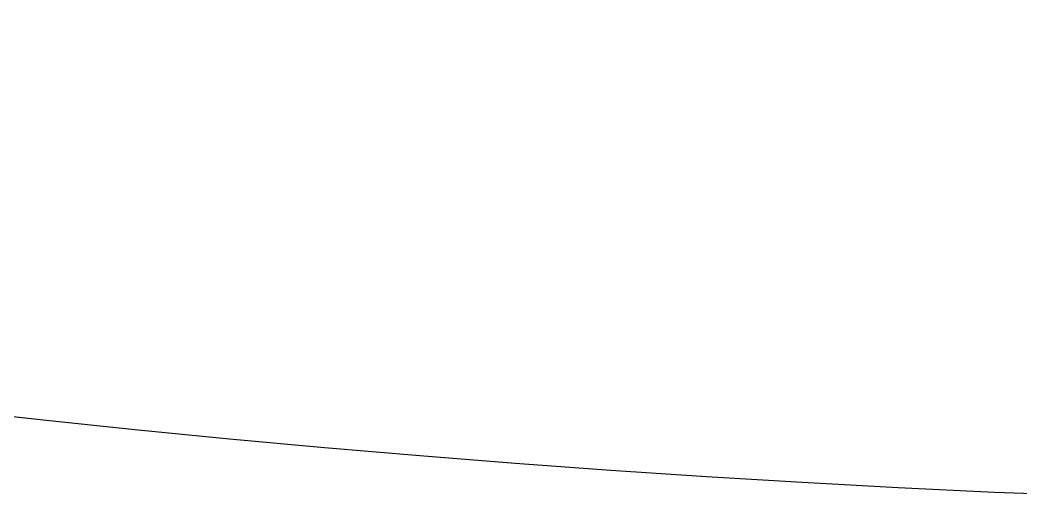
# Model space of a CAD drawing. Header units: millimetres. Extents: x -1775 to -1375, y 1217 to 1617.
# Drawn here: x -1596.74 to -1583.44, y 1217.11 to 1223.59 of the extents above; entities that cross this region are included whole.
import ezdxf

# ---------------------------------------------------------------- set-up
doc = ezdxf.new("R2010")
doc.units = ezdxf.units.MM
doc.header["$MEASUREMENT"] = 0
doc.layers.add('layer 1', color=7, linetype='Continuous')

msp = doc.modelspace()

# ---------------------------------------------------------------- linework, layer by layer
at = {"layer": 'layer 1', "color": 30}
msp.add_open_spline([(-1574.767, 1617.1094), (-1464.31, 1617.1094), (-1374.767, 1527.5664), (-1374.767, 1417.1094), (-1374.767, 1417.1094), (-1374.767, 1306.6524), (-1464.31, 1217.1094), (-1574.767, 1217.1094), (-1574.767, 1217.1094), (-1685.224, 1217.1094), (-1774.767, 1306.6524), (-1774.767, 1417.1094), (-1774.767, 1417.1094), (-1774.767, 1527.5664), (-1685.224, 1617.1094), (-1574.767, 1617.1094)], degree=3, knots=[0, 0, 0, 0, 0.2, 0.2, 0.2, 0.2, 0.4, 0.4, 0.4, 0.4, 0.6, 0.6, 0.6, 0.6, 1, 1, 1, 1], dxfattribs=at)
at = {"layer": 'layer 1', "color": 232, "lineweight": 20}
msp.add_open_spline([(-1574.767, 1617.1094), (-1464.31, 1617.1094), (-1374.767, 1527.5664), (-1374.767, 1417.1094), (-1374.767, 1417.1094), (-1374.767, 1306.6524), (-1464.31, 1217.1094), (-1574.767, 1217.1094), (-1574.767, 1217.1094), (-1685.224, 1217.1094), (-1774.767, 1306.6524), (-1774.767, 1417.1094), (-1774.767, 1417.1094), (-1774.767, 1527.5664), (-1685.224, 1617.1094), (-1574.767, 1617.1094)], degree=3, knots=[0, 0, 0, 0, 0.2, 0.2, 0.2, 0.2, 0.4, 0.4, 0.4, 0.4, 0.6, 0.6, 0.6, 0.6, 1, 1, 1, 1], dxfattribs=at)

doc.saveas('drawing.dxf')
